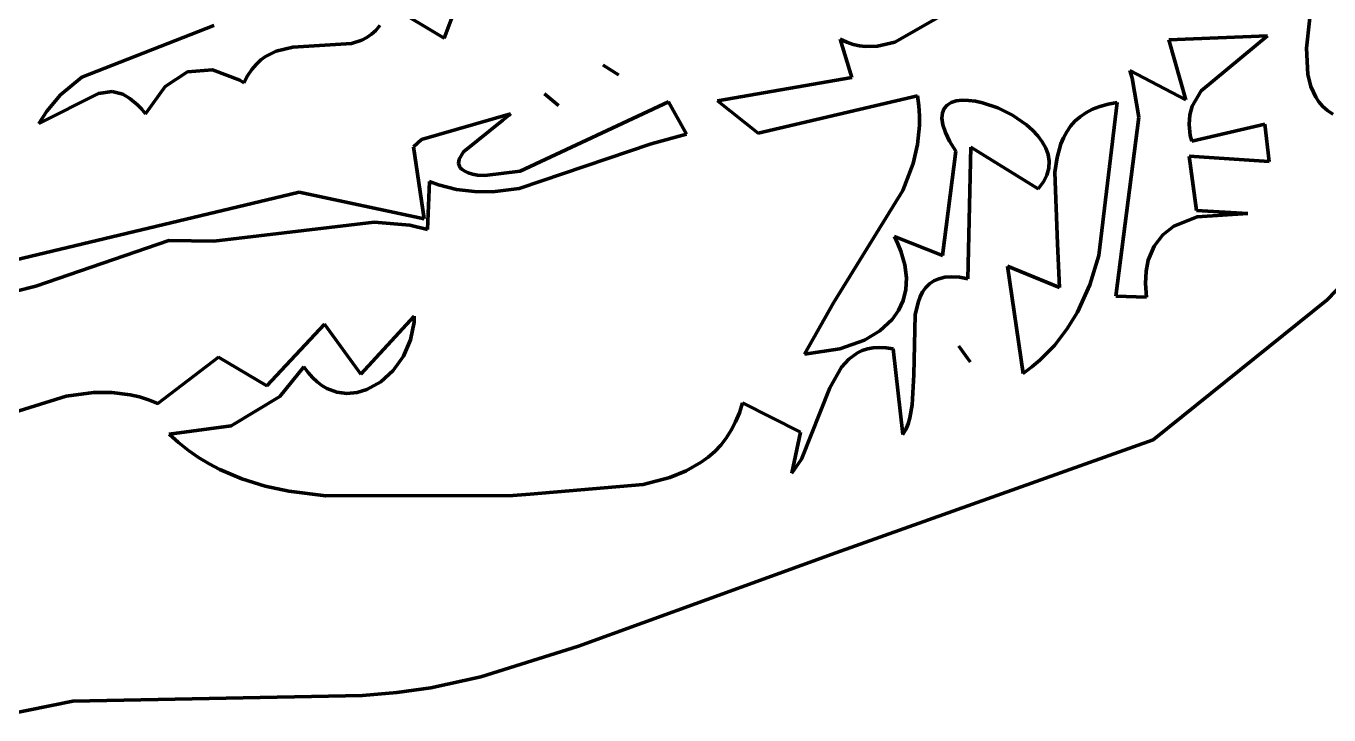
# Model space of a CAD drawing. Header units: millimetres. Extents: x 0 to 10.4, y 0 to 8.6.
# Drawn here: x 6.257 to 6.874, y 2.217 to 2.543 of the extents above; entities that cross this region are included whole.
import ezdxf

# ---------------------------------------------------------------- set-up
doc = ezdxf.new("R2010")
doc.units = ezdxf.units.MM
doc.layers.add('color#010101ff', color=7, linetype='CONTINUOUS', lineweight=100)
doc.layers.add('color#ffffffff', color=7, linetype='CONTINUOUS', lineweight=100)

msp = doc.modelspace()

# ---------------------------------------------------------------- linework, layer by layer
at = {"layer": 'color#010101ff'}
for p, q in [((6.86782, 2.57462), (6.8632, 2.53232)), ((6.45495, 2.53712), (6.42937, 2.55239)), ((6.46082, 2.55251), (6.45495, 2.53712)), ((6.66824, 2.53526), (6.69622, 2.55123)), ((6.28339, 2.5187), (6.34582, 2.54313)), ((6.42451, 2.54305), (6.42256, 2.54081)), ((6.41593, 2.53622), (6.41096, 2.53457)), ((6.41826, 2.53743), (6.41593, 2.53622)), ((6.42048, 2.53895), (6.41826, 2.53743)), ((6.42256, 2.54081), (6.42048, 2.53895)), ((6.648, 2.51848), (6.64238, 2.53659)), ((6.64238, 2.53659), (6.64551, 2.53519)), ((6.8448, 2.53829), (6.79801, 2.53626)), ((6.79801, 2.53626), (6.80603, 2.50798)), ((6.81336, 2.51217), (6.8448, 2.53829)), ((6.37533, 2.53093), (6.37039, 2.52847)), ((6.38333, 2.5328), (6.37533, 2.53093)), ((6.41096, 2.53457), (6.38333, 2.5328)), ((6.64551, 2.53519), (6.64856, 2.53416)), ((6.64856, 2.53416), (6.65155, 2.53348)), ((6.65155, 2.53348), (6.65447, 2.53312)), ((6.65447, 2.53312), (6.66012, 2.53325)), ((6.66012, 2.53325), (6.66824, 2.53526)), ((6.8632, 2.53232), (6.86381, 2.51989)), ((6.36587, 2.52471), (6.3638, 2.52225)), ((6.36807, 2.52677), (6.36587, 2.52471)), ((6.37039, 2.52847), (6.36807, 2.52677)), ((6.53017, 2.5244), (6.53741, 2.51967)), ((6.53741, 2.51967), (6.53017, 2.5244)), ((6.27323, 2.5103), (6.28339, 2.5187)), ((6.3334, 2.52113), (6.32286, 2.5142)), ((6.34516, 2.52212), (6.3334, 2.52113)), ((6.35814, 2.51719), (6.34516, 2.52212)), ((6.3601, 2.516), (6.35814, 2.51719)), ((6.36187, 2.51935), (6.3601, 2.516)), ((6.3638, 2.52225), (6.36187, 2.51935)), ((6.58437, 2.50749), (6.648, 2.51848)), ((6.80603, 2.50798), (6.77961, 2.52186)), ((6.77961, 2.52186), (6.7807, 2.51818)), ((6.7807, 2.51818), (6.78384, 2.49973)), ((6.86381, 2.51989), (6.86521, 2.51428)), ((6.29125, 2.51085), (6.26307, 2.49667)), ((6.2977, 2.51178), (6.29125, 2.51085)), ((6.30269, 2.51056), (6.2977, 2.51178)), ((6.32286, 2.5142), (6.31355, 2.50135)), ((6.50239, 2.51082), (6.50898, 2.50521)), ((6.50898, 2.50521), (6.50239, 2.51082)), ((6.8091, 2.50491), (6.81336, 2.51217)), ((6.86521, 2.51428), (6.86754, 2.50921)), ((6.26675, 2.50259), (6.27323, 2.5103)), ((6.30616, 2.50859), (6.30269, 2.51056)), ((6.30977, 2.50556), (6.30616, 2.50859)), ((6.31164, 2.50361), (6.30977, 2.50556)), ((6.49084, 2.47419), (6.56107, 2.50701)), ((6.56107, 2.50701), (6.56959, 2.49161)), ((6.60365, 2.49215), (6.58437, 2.50749)), ((6.67906, 2.50978), (6.60365, 2.49215)), ((6.67971, 2.50504), (6.67906, 2.50978)), ((6.68, 2.50036), (6.67971, 2.50504)), ((6.69309, 2.50545), (6.69167, 2.50384)), ((6.69502, 2.50662), (6.69309, 2.50545)), ((6.69738, 2.50736), (6.69502, 2.50662)), ((6.7001, 2.5077), (6.69738, 2.50736)), ((6.70313, 2.50766), (6.7001, 2.5077)), ((6.7064, 2.50726), (6.70313, 2.50766)), ((6.70984, 2.50651), (6.7064, 2.50726)), ((6.71699, 2.50409), (6.70984, 2.50651)), ((6.76539, 2.50482), (6.76188, 2.50346)), ((6.76494, 2.43415), (6.77361, 2.50663)), ((6.76929, 2.50588), (6.76539, 2.50482)), ((6.77361, 2.50663), (6.76929, 2.50588)), ((6.80796, 2.50075), (6.8091, 2.50491)), ((6.86754, 2.50921), (6.8691, 2.5069)), ((6.8691, 2.5069), (6.87096, 2.50477)), ((6.87096, 2.50477), (6.87313, 2.50283)), ((6.26307, 2.49667), (6.26675, 2.50259)), ((6.31355, 2.50135), (6.31164, 2.50361)), ((6.4442, 2.4891), (6.48628, 2.50124)), ((6.48565, 2.50063), (6.48268, 2.49829)), ((6.48628, 2.50124), (6.48565, 2.50063)), ((6.67997, 2.49575), (6.68, 2.50036)), ((6.6908, 2.50176), (6.69056, 2.49919)), ((6.69056, 2.49919), (6.69101, 2.49611)), ((6.69167, 2.50384), (6.6908, 2.50176)), ((6.72407, 2.50057), (6.71699, 2.50409)), ((6.73056, 2.49611), (6.72407, 2.50057)), ((6.756, 2.49992), (6.75358, 2.49776)), ((6.75876, 2.50182), (6.756, 2.49992)), ((6.76188, 2.50346), (6.75876, 2.50182)), ((6.78384, 2.49973), (6.77299, 2.41489)), ((6.80762, 2.49615), (6.80796, 2.50075)), ((6.87313, 2.50283), (6.87563, 2.50109)), ((6.48268, 2.49829), (6.4641, 2.48335)), ((6.67899, 2.48668), (6.67997, 2.49575)), ((6.69101, 2.49611), (6.69221, 2.4925)), ((6.69221, 2.4925), (6.69423, 2.48833)), ((6.73342, 2.49358), (6.73056, 2.49611)), ((6.73594, 2.49088), (6.73342, 2.49358)), ((6.74967, 2.49278), (6.74815, 2.48999)), ((6.75148, 2.49538), (6.74967, 2.49278)), ((6.75358, 2.49776), (6.75148, 2.49538)), ((6.80818, 2.49106), (6.80762, 2.49615)), ((6.84342, 2.49636), (6.80883, 2.48831)), ((6.84546, 2.47863), (6.84342, 2.49636)), ((6.4404, 2.4857), (6.4442, 2.4891)), ((6.55299, 2.48705), (6.49049, 2.46595)), ((6.56959, 2.49161), (6.55299, 2.48705)), ((6.67692, 2.47783), (6.67899, 2.48668)), ((6.69423, 2.48833), (6.69714, 2.4836)), ((6.73806, 2.48803), (6.73594, 2.49088)), ((6.73971, 2.48506), (6.73806, 2.48803)), ((6.74689, 2.48702), (6.74508, 2.4806)), ((6.74815, 2.48999), (6.74689, 2.48702)), ((6.80883, 2.48831), (6.80818, 2.49106)), ((6.44538, 2.45162), (6.4404, 2.4857)), ((6.46198, 2.47983), (6.4617, 2.47768)), ((6.4641, 2.48335), (6.46198, 2.47983)), ((6.69714, 2.4836), (6.69087, 2.43424)), ((6.70291, 2.42322), (6.70427, 2.48554)), ((6.70427, 2.48554), (6.73613, 2.46572)), ((6.74082, 2.48198), (6.73971, 2.48506)), ((6.74134, 2.47881), (6.74082, 2.48198)), ((6.74508, 2.4806), (6.74407, 2.47367)), ((6.81108, 2.4555), (6.80756, 2.48127)), ((6.80756, 2.48127), (6.84546, 2.47863)), ((6.4617, 2.47768), (6.46254, 2.47574)), ((6.46254, 2.47574), (6.46344, 2.47487)), ((6.46344, 2.47487), (6.46469, 2.47408)), ((6.46469, 2.47408), (6.46631, 2.47336)), ((6.4742, 2.47214), (6.49084, 2.47419)), ((6.6721, 2.4649), (6.67692, 2.47783)), ((6.74032, 2.47231), (6.74119, 2.47558)), ((6.74119, 2.47558), (6.74134, 2.47881)), ((6.74407, 2.47367), (6.74528, 2.43978)), ((6.44793, 2.4693), (6.44706, 2.44658)), ((6.45223, 2.46771), (6.44793, 2.4693)), ((6.46081, 2.4655), (6.45223, 2.46771)), ((6.46631, 2.47336), (6.46832, 2.47274)), ((6.46832, 2.47274), (6.47075, 2.47221)), ((6.47075, 2.47221), (6.4742, 2.47214)), ((6.73613, 2.46572), (6.73865, 2.46901)), ((6.73865, 2.46901), (6.74032, 2.47231)), ((6.21105, 2.42244), (6.38167, 2.46314)), ((6.38167, 2.46314), (6.38622, 2.46422)), ((6.38622, 2.46422), (6.44538, 2.45162)), ((6.46934, 2.46444), (6.46081, 2.4655)), ((6.47783, 2.4644), (6.46934, 2.46444)), ((6.49049, 2.46595), (6.47783, 2.4644)), ((6.63929, 2.41172), (6.6721, 2.4649)), ((6.83535, 2.45403), (6.81108, 2.4555)), ((6.42173, 2.45004), (6.34587, 2.44096)), ((6.4386, 2.44851), (6.42173, 2.45004)), ((6.80043, 2.44805), (6.81136, 2.4525)), ((6.81136, 2.4525), (6.83535, 2.45403)), ((6.44706, 2.44658), (6.4386, 2.44851)), ((6.69087, 2.43424), (6.66805, 2.44326)), ((6.66805, 2.44326), (6.66974, 2.43971)), ((6.79102, 2.4386), (6.79514, 2.44393)), ((6.79514, 2.44393), (6.80043, 2.44805)), ((6.32454, 2.44124), (6.26158, 2.41967)), ((6.34587, 2.44096), (6.32454, 2.44124)), ((6.66974, 2.43971), (6.67112, 2.43628)), ((6.74528, 2.43978), (6.74628, 2.4191)), ((6.78826, 2.43197), (6.79102, 2.4386)), ((6.90028, 2.44159), (6.87297, 2.41316)), ((6.67112, 2.43628), (6.673, 2.42975)), ((6.76061, 2.42036), (6.76494, 2.43415)), ((6.78726, 2.42679), (6.78826, 2.43197)), ((6.673, 2.42975), (6.67376, 2.42367)), ((6.74628, 2.4191), (6.72158, 2.42919)), ((6.72158, 2.42919), (6.72901, 2.37831)), ((6.78699, 2.42096), (6.78726, 2.42679)), ((6.26158, 2.41967), (6.15082, 2.39207)), ((6.67376, 2.42367), (6.67347, 2.41805)), ((6.68143, 2.41693), (6.6829, 2.41899)), ((6.6829, 2.41899), (6.68467, 2.42075)), ((6.68467, 2.42075), (6.68675, 2.42216)), ((6.68675, 2.42216), (6.68918, 2.42321)), ((6.68918, 2.42321), (6.69199, 2.42387)), ((6.69199, 2.42387), (6.69519, 2.42411)), ((6.69519, 2.42411), (6.69883, 2.4239)), ((6.69883, 2.4239), (6.70291, 2.42322)), ((6.75471, 2.40736), (6.76061, 2.42036)), ((6.78751, 2.41447), (6.78699, 2.42096)), ((6.67221, 2.41289), (6.67005, 2.40819)), ((6.67347, 2.41805), (6.67221, 2.41289)), ((6.67798, 2.40609), (6.67927, 2.41197)), ((6.67927, 2.41197), (6.68023, 2.41458)), ((6.68023, 2.41458), (6.68143, 2.41693)), ((6.77299, 2.41489), (6.78751, 2.41447)), ((6.87297, 2.41316), (6.79052, 2.34693)), ((6.62557, 2.38749), (6.63929, 2.41172)), ((6.67005, 2.40819), (6.66707, 2.40396)), ((6.67721, 2.37767), (6.67798, 2.40609)), ((6.74975, 2.39924), (6.75471, 2.40736)), ((6.3709, 2.37243), (6.3983, 2.40172)), ((6.3983, 2.40172), (6.41541, 2.37799)), ((6.41541, 2.37799), (6.44078, 2.40545)), ((6.44065, 2.40257), (6.43897, 2.39421)), ((6.44078, 2.40545), (6.44065, 2.40257)), ((6.66707, 2.40396), (6.66119, 2.3985)), ((6.43897, 2.39421), (6.43559, 2.38652)), ((6.65386, 2.39412), (6.64224, 2.38995)), ((6.66119, 2.3985), (6.65386, 2.39412)), ((6.74388, 2.39165), (6.74975, 2.39924)), ((6.64224, 2.38995), (6.62557, 2.38749)), ((6.64652, 2.38509), (6.65059, 2.38806)), ((6.65059, 2.38806), (6.65289, 2.38915)), ((6.65289, 2.38915), (6.65538, 2.38997)), ((6.65538, 2.38997), (6.65807, 2.39048)), ((6.65807, 2.39048), (6.66098, 2.39067)), ((6.66098, 2.39067), (6.66412, 2.39051)), ((6.66412, 2.39051), (6.6675, 2.38999)), ((6.6675, 2.38999), (6.67207, 2.34942)), ((6.69855, 2.39131), (6.70175, 2.38688)), ((6.70399, 2.38377), (6.69855, 2.39131)), ((6.73699, 2.38465), (6.74388, 2.39165)), ((6.31931, 2.36415), (6.34808, 2.38604)), ((6.34808, 2.38604), (6.3709, 2.37243)), ((6.38845, 2.38149), (6.3771, 2.36745)), ((6.39048, 2.37874), (6.38845, 2.38149)), ((6.43559, 2.38652), (6.43082, 2.37981)), ((6.63748, 2.37151), (6.64305, 2.38124)), ((6.64305, 2.38124), (6.64652, 2.38509)), ((6.70175, 2.38688), (6.70399, 2.38377)), ((6.72901, 2.37831), (6.73314, 2.3814)), ((6.73314, 2.3814), (6.73699, 2.38465)), ((6.3926, 2.37636), (6.39048, 2.37874)), ((6.39479, 2.37432), (6.3926, 2.37636)), ((6.43082, 2.37981), (6.42497, 2.37443)), ((6.67654, 2.36355), (6.67721, 2.37767)), ((6.27588, 2.36751), (6.28887, 2.36928)), ((6.28887, 2.36928), (6.29755, 2.36932)), ((6.29755, 2.36932), (6.30624, 2.36824)), ((6.39704, 2.37263), (6.39479, 2.37432)), ((6.39935, 2.37126), (6.39704, 2.37263)), ((6.40409, 2.36946), (6.39935, 2.37126)), ((6.40889, 2.36884), (6.40409, 2.36946)), ((6.41368, 2.36928), (6.40889, 2.36884)), ((6.41836, 2.37069), (6.41368, 2.36928)), ((6.42497, 2.37443), (6.41836, 2.37069)), ((6.62403, 2.33777), (6.63748, 2.37151)), ((6.21511, 2.34877), (6.27588, 2.36751)), ((6.30624, 2.36824), (6.31059, 2.36723)), ((6.31059, 2.36723), (6.31495, 2.36588)), ((6.31495, 2.36588), (6.31931, 2.36415)), ((6.3771, 2.36745), (6.35405, 2.35355)), ((6.59466, 2.35976), (6.59614, 2.3645)), ((6.59614, 2.3645), (6.62359, 2.3506)), ((6.67539, 2.35726), (6.67654, 2.36355)), ((6.59288, 2.3554), (6.59466, 2.35976)), ((6.67453, 2.35441), (6.67539, 2.35726)), ((6.35405, 2.35355), (6.32464, 2.34964)), ((6.58845, 2.34776), (6.5908, 2.35141)), ((6.5908, 2.35141), (6.59288, 2.3554)), ((6.62359, 2.3506), (6.61951, 2.33115)), ((6.67207, 2.34942), (6.67343, 2.35179)), ((6.67343, 2.35179), (6.67453, 2.35441)), ((6.32464, 2.34964), (6.32914, 2.34557)), ((6.32914, 2.34557), (6.33381, 2.34188)), ((6.58299, 2.34143), (6.58584, 2.34444)), ((6.58584, 2.34444), (6.58845, 2.34776)), ((6.79052, 2.34693), (6.64032, 2.29341)), ((6.33381, 2.34188), (6.33862, 2.33854)), ((6.33862, 2.33854), (6.34357, 2.33554)), ((6.57662, 2.33629), (6.57991, 2.33872)), ((6.57991, 2.33872), (6.58299, 2.34143)), ((6.34357, 2.33554), (6.34866, 2.33286)), ((6.34866, 2.33286), (6.35918, 2.3284)), ((6.56169, 2.32903), (6.56948, 2.3322)), ((6.56948, 2.3322), (6.57662, 2.33629)), ((6.61951, 2.33115), (6.62403, 2.33777)), ((6.35918, 2.3284), (6.37012, 2.32502)), ((6.49555, 2.32121), (6.54906, 2.32572)), ((6.54906, 2.32572), (6.56169, 2.32903)), ((6.37012, 2.32502), (6.38142, 2.32258)), ((6.38142, 2.32258), (6.39886, 2.32039)), ((6.39886, 2.32039), (6.48744, 2.32051)), ((6.48744, 2.32051), (6.49555, 2.32121)), ((6.64032, 2.29341), (6.51843, 2.24913)), ((6.51843, 2.24913), (6.47222, 2.23462)), ((6.47222, 2.23462), (6.44856, 2.22952)), ((6.43251, 2.2272), (6.4162, 2.22588)), ((6.44856, 2.22952), (6.43251, 2.2272)), ((6.27914, 2.22312), (6.24722, 2.21663)), ((6.4162, 2.22588), (6.27914, 2.22312))]:
    msp.add_line(p, q, dxfattribs=at)
at = {"layer": 'color#ffffffff'}
for p, q in [((6.8632, 2.53232), (6.86782, 2.57462)), ((6.42937, 2.55239), (6.45495, 2.53712)), ((6.45495, 2.53712), (6.46082, 2.55251)), ((6.69622, 2.55123), (6.66824, 2.53526)), ((6.34582, 2.54313), (6.28339, 2.5187)), ((6.42256, 2.54081), (6.42451, 2.54305)), ((6.41096, 2.53457), (6.41593, 2.53622)), ((6.41593, 2.53622), (6.41826, 2.53743)), ((6.41826, 2.53743), (6.42048, 2.53895)), ((6.42048, 2.53895), (6.42256, 2.54081)), ((6.64551, 2.53519), (6.64238, 2.53659)), ((6.64238, 2.53659), (6.648, 2.51848)), ((6.79801, 2.53626), (6.8448, 2.53829)), ((6.80603, 2.50798), (6.79801, 2.53626)), ((6.8448, 2.53829), (6.81336, 2.51217)), ((6.37039, 2.52847), (6.37533, 2.53093)), ((6.37533, 2.53093), (6.38333, 2.5328)), ((6.38333, 2.5328), (6.41096, 2.53457)), ((6.64856, 2.53416), (6.64551, 2.53519)), ((6.65155, 2.53348), (6.64856, 2.53416)), ((6.65447, 2.53312), (6.65155, 2.53348)), ((6.66012, 2.53325), (6.65447, 2.53312)), ((6.66824, 2.53526), (6.66012, 2.53325)), ((6.86381, 2.51989), (6.8632, 2.53232)), ((6.3638, 2.52225), (6.36587, 2.52471)), ((6.36587, 2.52471), (6.36807, 2.52677)), ((6.36807, 2.52677), (6.37039, 2.52847)), ((6.53017, 2.5244), (6.53741, 2.51967)), ((6.53741, 2.51967), (6.53017, 2.5244)), ((6.28339, 2.5187), (6.27323, 2.5103)), ((6.32286, 2.5142), (6.3334, 2.52113)), ((6.3334, 2.52113), (6.34516, 2.52212)), ((6.34516, 2.52212), (6.35814, 2.51719)), ((6.35814, 2.51719), (6.3601, 2.516)), ((6.3601, 2.516), (6.36187, 2.51935)), ((6.36187, 2.51935), (6.3638, 2.52225)), ((6.648, 2.51848), (6.58437, 2.50749)), ((6.7807, 2.51818), (6.77961, 2.52186)), ((6.77961, 2.52186), (6.80603, 2.50798)), ((6.78384, 2.49973), (6.7807, 2.51818)), ((6.86521, 2.51428), (6.86381, 2.51989)), ((6.26307, 2.49667), (6.29125, 2.51085)), ((6.29125, 2.51085), (6.2977, 2.51178)), ((6.2977, 2.51178), (6.30269, 2.51056)), ((6.31355, 2.50135), (6.32286, 2.5142)), ((6.50239, 2.51082), (6.50898, 2.50521)), ((6.50898, 2.50521), (6.50239, 2.51082)), ((6.81336, 2.51217), (6.8091, 2.50491)), ((6.86754, 2.50921), (6.86521, 2.51428)), ((6.27323, 2.5103), (6.26675, 2.50259)), ((6.30269, 2.51056), (6.30616, 2.50859)), ((6.30616, 2.50859), (6.30977, 2.50556)), ((6.30977, 2.50556), (6.31164, 2.50361)), ((6.56107, 2.50701), (6.49084, 2.47419)), ((6.56959, 2.49161), (6.56107, 2.50701)), ((6.58437, 2.50749), (6.60365, 2.49215)), ((6.60365, 2.49215), (6.67906, 2.50978)), ((6.67906, 2.50978), (6.67971, 2.50504)), ((6.67971, 2.50504), (6.68, 2.50036)), ((6.69167, 2.50384), (6.69309, 2.50545)), ((6.69309, 2.50545), (6.69502, 2.50662)), ((6.69502, 2.50662), (6.69738, 2.50736)), ((6.69738, 2.50736), (6.7001, 2.5077)), ((6.7001, 2.5077), (6.70313, 2.50766)), ((6.70313, 2.50766), (6.7064, 2.50726)), ((6.7064, 2.50726), (6.70984, 2.50651)), ((6.70984, 2.50651), (6.71699, 2.50409)), ((6.76188, 2.50346), (6.76539, 2.50482)), ((6.77361, 2.50663), (6.76494, 2.43415)), ((6.76539, 2.50482), (6.76929, 2.50588)), ((6.76929, 2.50588), (6.77361, 2.50663)), ((6.8091, 2.50491), (6.80796, 2.50075)), ((6.8691, 2.5069), (6.86754, 2.50921)), ((6.87096, 2.50477), (6.8691, 2.5069)), ((6.87313, 2.50283), (6.87096, 2.50477)), ((6.26675, 2.50259), (6.26307, 2.49667)), ((6.31164, 2.50361), (6.31355, 2.50135)), ((6.48628, 2.50124), (6.4442, 2.4891)), ((6.48268, 2.49829), (6.48565, 2.50063)), ((6.48565, 2.50063), (6.48628, 2.50124)), ((6.68, 2.50036), (6.67997, 2.49575)), ((6.69056, 2.49919), (6.6908, 2.50176)), ((6.69101, 2.49611), (6.69056, 2.49919)), ((6.6908, 2.50176), (6.69167, 2.50384)), ((6.71699, 2.50409), (6.72407, 2.50057)), ((6.72407, 2.50057), (6.73056, 2.49611)), ((6.75358, 2.49776), (6.756, 2.49992)), ((6.756, 2.49992), (6.75876, 2.50182)), ((6.75876, 2.50182), (6.76188, 2.50346)), ((6.77299, 2.41489), (6.78384, 2.49973)), ((6.80796, 2.50075), (6.80762, 2.49615)), ((6.87563, 2.50109), (6.87313, 2.50283)), ((6.4641, 2.48335), (6.48268, 2.49829)), ((6.67997, 2.49575), (6.67899, 2.48668)), ((6.69221, 2.4925), (6.69101, 2.49611)), ((6.69423, 2.48833), (6.69221, 2.4925)), ((6.73056, 2.49611), (6.73342, 2.49358)), ((6.73342, 2.49358), (6.73594, 2.49088)), ((6.74815, 2.48999), (6.74967, 2.49278)), ((6.74967, 2.49278), (6.75148, 2.49538)), ((6.75148, 2.49538), (6.75358, 2.49776)), ((6.80762, 2.49615), (6.80818, 2.49106)), ((6.80883, 2.48831), (6.84342, 2.49636)), ((6.84342, 2.49636), (6.84546, 2.47863)), ((6.4442, 2.4891), (6.4404, 2.4857)), ((6.49049, 2.46595), (6.55299, 2.48705)), ((6.55299, 2.48705), (6.56959, 2.49161)), ((6.67899, 2.48668), (6.67692, 2.47783)), ((6.69714, 2.4836), (6.69423, 2.48833)), ((6.73594, 2.49088), (6.73806, 2.48803)), ((6.73806, 2.48803), (6.73971, 2.48506)), ((6.74508, 2.4806), (6.74689, 2.48702)), ((6.74689, 2.48702), (6.74815, 2.48999)), ((6.80818, 2.49106), (6.80883, 2.48831)), ((6.4404, 2.4857), (6.44538, 2.45162)), ((6.4617, 2.47768), (6.46198, 2.47983)), ((6.46198, 2.47983), (6.4641, 2.48335)), ((6.69087, 2.43424), (6.69714, 2.4836)), ((6.70427, 2.48554), (6.70291, 2.42322)), ((6.73613, 2.46572), (6.70427, 2.48554)), ((6.73971, 2.48506), (6.74082, 2.48198)), ((6.74082, 2.48198), (6.74134, 2.47881)), ((6.74407, 2.47367), (6.74508, 2.4806)), ((6.84546, 2.47863), (6.80756, 2.48127)), ((6.80756, 2.48127), (6.81108, 2.4555)), ((6.46254, 2.47574), (6.4617, 2.47768)), ((6.46344, 2.47487), (6.46254, 2.47574)), ((6.46469, 2.47408), (6.46344, 2.47487)), ((6.46631, 2.47336), (6.46469, 2.47408)), ((6.49084, 2.47419), (6.4742, 2.47214)), ((6.67692, 2.47783), (6.6721, 2.4649)), ((6.74119, 2.47558), (6.74032, 2.47231)), ((6.74134, 2.47881), (6.74119, 2.47558)), ((6.74528, 2.43978), (6.74407, 2.47367)), ((6.44706, 2.44658), (6.44793, 2.4693)), ((6.44793, 2.4693), (6.45223, 2.46771)), ((6.45223, 2.46771), (6.46081, 2.4655)), ((6.46832, 2.47274), (6.46631, 2.47336)), ((6.47075, 2.47221), (6.46832, 2.47274)), ((6.4742, 2.47214), (6.47075, 2.47221)), ((6.73865, 2.46901), (6.73613, 2.46572)), ((6.74032, 2.47231), (6.73865, 2.46901)), ((6.38167, 2.46314), (6.21105, 2.42244)), ((6.38622, 2.46422), (6.38167, 2.46314)), ((6.44538, 2.45162), (6.38622, 2.46422)), ((6.46081, 2.4655), (6.46934, 2.46444)), ((6.46934, 2.46444), (6.47783, 2.4644)), ((6.47783, 2.4644), (6.49049, 2.46595)), ((6.6721, 2.4649), (6.63929, 2.41172)), ((6.81108, 2.4555), (6.83535, 2.45403)), ((6.34587, 2.44096), (6.42173, 2.45004)), ((6.42173, 2.45004), (6.4386, 2.44851)), ((6.81136, 2.4525), (6.80043, 2.44805)), ((6.83535, 2.45403), (6.81136, 2.4525)), ((6.4386, 2.44851), (6.44706, 2.44658)), ((6.66974, 2.43971), (6.66805, 2.44326)), ((6.66805, 2.44326), (6.69087, 2.43424)), ((6.79514, 2.44393), (6.79102, 2.4386)), ((6.80043, 2.44805), (6.79514, 2.44393)), ((6.26158, 2.41967), (6.32454, 2.44124)), ((6.32454, 2.44124), (6.34587, 2.44096)), ((6.67112, 2.43628), (6.66974, 2.43971)), ((6.74628, 2.4191), (6.74528, 2.43978)), ((6.79102, 2.4386), (6.78826, 2.43197)), ((6.87297, 2.41316), (6.90028, 2.44159)), ((6.673, 2.42975), (6.67112, 2.43628)), ((6.76494, 2.43415), (6.76061, 2.42036)), ((6.78826, 2.43197), (6.78726, 2.42679)), ((6.67376, 2.42367), (6.673, 2.42975)), ((6.72901, 2.37831), (6.72158, 2.42919)), ((6.72158, 2.42919), (6.74628, 2.4191)), ((6.78726, 2.42679), (6.78699, 2.42096)), ((6.15082, 2.39207), (6.26158, 2.41967)), ((6.67347, 2.41805), (6.67376, 2.42367)), ((6.6829, 2.41899), (6.68143, 2.41693)), ((6.68467, 2.42075), (6.6829, 2.41899)), ((6.68675, 2.42216), (6.68467, 2.42075)), ((6.68918, 2.42321), (6.68675, 2.42216)), ((6.69199, 2.42387), (6.68918, 2.42321)), ((6.69519, 2.42411), (6.69199, 2.42387)), ((6.69883, 2.4239), (6.69519, 2.42411)), ((6.70291, 2.42322), (6.69883, 2.4239)), ((6.76061, 2.42036), (6.75471, 2.40736)), ((6.78699, 2.42096), (6.78751, 2.41447)), ((6.67005, 2.40819), (6.67221, 2.41289)), ((6.67221, 2.41289), (6.67347, 2.41805)), ((6.67927, 2.41197), (6.67798, 2.40609)), ((6.68023, 2.41458), (6.67927, 2.41197)), ((6.68143, 2.41693), (6.68023, 2.41458)), ((6.78751, 2.41447), (6.77299, 2.41489)), ((6.79052, 2.34693), (6.87297, 2.41316)), ((6.63929, 2.41172), (6.62557, 2.38749)), ((6.66707, 2.40396), (6.67005, 2.40819)), ((6.67798, 2.40609), (6.67721, 2.37767)), ((6.75471, 2.40736), (6.74975, 2.39924)), ((6.3983, 2.40172), (6.3709, 2.37243)), ((6.41541, 2.37799), (6.3983, 2.40172)), ((6.44078, 2.40545), (6.41541, 2.37799)), ((6.43897, 2.39421), (6.44065, 2.40257)), ((6.44065, 2.40257), (6.44078, 2.40545)), ((6.66119, 2.3985), (6.66707, 2.40396)), ((6.43559, 2.38652), (6.43897, 2.39421)), ((6.64224, 2.38995), (6.65386, 2.39412)), ((6.65386, 2.39412), (6.66119, 2.3985)), ((6.74975, 2.39924), (6.74388, 2.39165)), ((6.62557, 2.38749), (6.64224, 2.38995)), ((6.65059, 2.38806), (6.64652, 2.38509)), ((6.65289, 2.38915), (6.65059, 2.38806)), ((6.65538, 2.38997), (6.65289, 2.38915)), ((6.65807, 2.39048), (6.65538, 2.38997)), ((6.66098, 2.39067), (6.65807, 2.39048)), ((6.66412, 2.39051), (6.66098, 2.39067)), ((6.6675, 2.38999), (6.66412, 2.39051)), ((6.67207, 2.34942), (6.6675, 2.38999)), ((6.69855, 2.39131), (6.70399, 2.38377)), ((6.70175, 2.38688), (6.69855, 2.39131)), ((6.74388, 2.39165), (6.73699, 2.38465)), ((6.34808, 2.38604), (6.31931, 2.36415)), ((6.3709, 2.37243), (6.34808, 2.38604)), ((6.3771, 2.36745), (6.38845, 2.38149)), ((6.38845, 2.38149), (6.39048, 2.37874)), ((6.43082, 2.37981), (6.43559, 2.38652)), ((6.64305, 2.38124), (6.63748, 2.37151)), ((6.64652, 2.38509), (6.64305, 2.38124)), ((6.70399, 2.38377), (6.70175, 2.38688)), ((6.73314, 2.3814), (6.72901, 2.37831)), ((6.73699, 2.38465), (6.73314, 2.3814)), ((6.39048, 2.37874), (6.3926, 2.37636)), ((6.3926, 2.37636), (6.39479, 2.37432)), ((6.42497, 2.37443), (6.43082, 2.37981)), ((6.67721, 2.37767), (6.67654, 2.36355)), ((6.28887, 2.36928), (6.27588, 2.36751)), ((6.29755, 2.36932), (6.28887, 2.36928)), ((6.30624, 2.36824), (6.29755, 2.36932)), ((6.39479, 2.37432), (6.39704, 2.37263)), ((6.39704, 2.37263), (6.39935, 2.37126)), ((6.39935, 2.37126), (6.40409, 2.36946)), ((6.40409, 2.36946), (6.40889, 2.36884)), ((6.40889, 2.36884), (6.41368, 2.36928)), ((6.41368, 2.36928), (6.41836, 2.37069)), ((6.41836, 2.37069), (6.42497, 2.37443)), ((6.63748, 2.37151), (6.62403, 2.33777)), ((6.27588, 2.36751), (6.21511, 2.34877)), ((6.31059, 2.36723), (6.30624, 2.36824)), ((6.31495, 2.36588), (6.31059, 2.36723)), ((6.31931, 2.36415), (6.31495, 2.36588)), ((6.35405, 2.35355), (6.3771, 2.36745)), ((6.59614, 2.3645), (6.59466, 2.35976)), ((6.62359, 2.3506), (6.59614, 2.3645)), ((6.67654, 2.36355), (6.67539, 2.35726)), ((6.59466, 2.35976), (6.59288, 2.3554)), ((6.67539, 2.35726), (6.67453, 2.35441)), ((6.32464, 2.34964), (6.35405, 2.35355)), ((6.5908, 2.35141), (6.58845, 2.34776)), ((6.59288, 2.3554), (6.5908, 2.35141)), ((6.61951, 2.33115), (6.62359, 2.3506)), ((6.67343, 2.35179), (6.67207, 2.34942)), ((6.67453, 2.35441), (6.67343, 2.35179)), ((6.32914, 2.34557), (6.32464, 2.34964)), ((6.33381, 2.34188), (6.32914, 2.34557)), ((6.58584, 2.34444), (6.58299, 2.34143)), ((6.58845, 2.34776), (6.58584, 2.34444)), ((6.64032, 2.29341), (6.79052, 2.34693)), ((6.33862, 2.33854), (6.33381, 2.34188)), ((6.34357, 2.33554), (6.33862, 2.33854)), ((6.57991, 2.33872), (6.57662, 2.33629)), ((6.58299, 2.34143), (6.57991, 2.33872)), ((6.34866, 2.33286), (6.34357, 2.33554)), ((6.35918, 2.3284), (6.34866, 2.33286)), ((6.56948, 2.3322), (6.56169, 2.32903)), ((6.57662, 2.33629), (6.56948, 2.3322)), ((6.62403, 2.33777), (6.61951, 2.33115)), ((6.37012, 2.32502), (6.35918, 2.3284)), ((6.54906, 2.32572), (6.49555, 2.32121)), ((6.56169, 2.32903), (6.54906, 2.32572)), ((6.38142, 2.32258), (6.37012, 2.32502)), ((6.39886, 2.32039), (6.38142, 2.32258)), ((6.48744, 2.32051), (6.39886, 2.32039)), ((6.49555, 2.32121), (6.48744, 2.32051)), ((6.51843, 2.24913), (6.64032, 2.29341)), ((6.47222, 2.23462), (6.51843, 2.24913)), ((6.44856, 2.22952), (6.47222, 2.23462)), ((6.4162, 2.22588), (6.43251, 2.2272)), ((6.43251, 2.2272), (6.44856, 2.22952)), ((6.24722, 2.21663), (6.27914, 2.22312)), ((6.27914, 2.22312), (6.4162, 2.22588))]:
    msp.add_line(p, q, dxfattribs=at)

doc.saveas('drawing.dxf')
